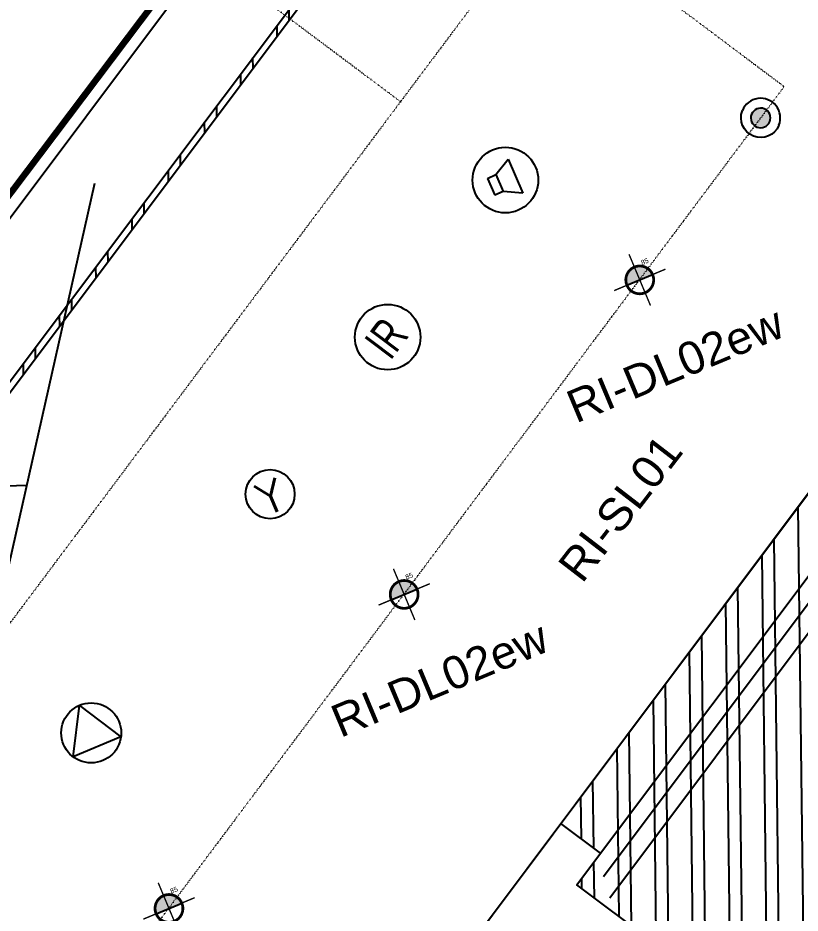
# Model space of a CAD drawing. Header units: millimetres. Extents: x 712803 to 922331, y -1382701 to -1225629.
# Drawn here: x 804071 to 806461, y -1360548 to -1357811 of the extents above; entities that cross this region are included whole.
import ezdxf
from ezdxf.enums import TextEntityAlignment as Align

# ---------------------------------------------------------------- set-up
doc = ezdxf.new("R2010")
doc.units = ezdxf.units.MM
doc.header["$LTSCALE"] = 10
doc.header["$MEASUREMENT"] = 0
doc.linetypes.add('ACAD_ISO07W100', pattern=[3, 0, -3])
doc.linetypes.add('CENTER', pattern=[50.8, 31.75, -6.35, 6.35, -6.35])
for name, color, linetype in [('I —平顶—音响设备', 144, 'Continuous'), ('I—平顶-投影仪、监控', 62, 'Continuous'), ('I—平顶—喷淋', 21, 'Continuous'), ('I—平顶—填充01(线状)', 8, 'Continuous'), ('I—平顶—消防设施', 10, 'Continuous'), ('I—平顶—灯具', 62, 'Continuous'), ('I—平顶—烟感', 144, 'Continuous'), ('I—平顶—设备定位尺寸标注', 232, 'Continuous'), ('I—平顶—造型', 122, 'Continuous'), ('TSC_lighting', 52, 'Continuous')]:
    doc.layers.add(name, color=color, linetype=linetype)
doc.styles.add('_TEL_DIM', font='SIMPLEX', dxfattribs={"width": 0.8, "height": 3.5, "bigfont": 'HZTXT'})
doc.styles.add('ARIAL', font='arial.ttf')
doc.styles.add('hz', font='Microsoft YaHei.ttf', dxfattribs={"width": 0.8, "height": 5})
doc.styles.get("Standard").update_dxf_attribs({"font": 'arial.ttf'})
doc.styles.add('平顶图图例(客房区A2）$0$HZDX', font='ROMANS.shx', dxfattribs={"width": 0.8, "bigfont": 'hztxt.shx'})
doc.styles.add('幼圆', font='SIMYOU.TTF', dxfattribs={"width": 0.7})
doc.dimstyles.new('\\M+19557\\M+18F80', dxfattribs={"dimtxt": 2.5, "dimasz": 0.8, "dimexe": 0, "dimexo": 0, "dimgap": 1, "dimtad": 1, "dimdec": 0, "dimzin": 0, "dimdsep": 46, "dimtxsty": 'Standard', "dimblk": 'DOT', "dimcen": 1, "dimaunit": 1, "dimadec": 3, "dimazin": 0, "dimtfac": 1, "dimtdec": 0, "dimtmove": 2, "dimatfit": 3, "dimfxl": 0, "dimtolj": 1, "dimtzin": 0, "dimarcsym": 0})

# ---------------------------------------------------------------- blocks, each defined once
blk = doc.blocks.new('吸顶红外探测器')
blk.add_circle((15.4, 199.4), 100)
at = {"style": '幼圆', "width": 0.7}
blk.add_text('IR', height=105, dxfattribs=at).set_placement((-38.6, 148.5))
blk = doc.blocks.new('背景音乐广播')
at = {"extrusion": (-0.142132, 0.122044, 0.982295)}
for p, q in [((-20.2, 26.4, -6.2), (32.7, 55.9, -2.2)), ((32.7, 55.9, -2.2), (33.6, -57.8, 12)), ((-47.9, 25.7, -10.1), (-20.2, 26.4, -6.2)), ((-47.9, 25.7, -10.1), (-47.4, -29.8, -3.2)), ((-20.2, 26.4, -6.2), (-19.7, -29.1, 0.8)), ((-19.7, -29.1, 0.8), (-47.4, -29.8, -3.2)), ((33.6, -57.8, 12), (-19.7, -29.1, 0.8))]:
    blk.add_line(p, q, dxfattribs=at)
blk.add_circle((0, 0), 100.3)
at = {"color": 7, "extrusion": (-0.142132, 0.122044, 0.982295), "style": '_TEL_DIM', "flags": 1}
blk.add_attdef('A', text='', height=0.004, rotation=131.612, dxfattribs=at).set_placement((0, 0), align=Align.MIDDLE_CENTER)
blk = doc.blocks.new('吸顶扬声器')
for p, q in [((-58, -33.5), (0, 67)), ((0, 67), (58, -33.5)), ((58, -33.5), (-58, -33.5))]:
    blk.add_line(p, q)
blk.add_circle((0, 0), 67.2)
blk = doc.blocks.new('平顶图图例(客房区A2）$0$烟感')
at = {"layer": 'I—平顶—烟感', "linetype": 'Continuous'}
blk.add_circle((0, 0), 2.16, dxfattribs=at)
at = {"layer": 'I—平顶—烟感', "linetype": 'Continuous', "style": '平顶图图例(客房区A2）$0$HZDX'}
blk.add_text('Y', height=2.858, dxfattribs=at).set_placement((-1.143, -1.685))
blk = doc.blocks.new('上下喷1111')
h = blk.add_hatch(color=256)
h.dxf.hatch_style = 1
edge = h.paths.add_edge_path()
edge.add_arc((0, 0), 0.5, 0, 180)
edge.add_arc((0, 0), 0.5, 180, 360)
at = {"elevation": 0}
for points in [[(-1, 0, -1), (1, 0, 0.084041)], [(-1, 0, 1), (1, 0, -0.084041)]]:
    blk.add_lwpolyline(points, format="xyb", dxfattribs=at)
blk.add_lwpolyline([(0.5, 0, 1), (-0.5, 0, 1)], format="xyb", close=True, dxfattribs=at)
blk = doc.blocks.new('*D58')
at = {"layer": 'Defpoints', "color": 0, "transparency": 16777216}
for p in [(42.5, 35.7), (42.5, 0), (-42.5, 0)]:
    blk.add_point(p, dxfattribs=at)
at = {"color": 0, "transparency": 16777216, "insert": (35.7, 45.8), "char_height": 15, "attachment_point": 5}
blk.add_mtext('\\A1;85', dxfattribs=at)
blk = doc.blocks.new('_Dot')
at = {"color": 0, "linetype": 'ByBlock', "lineweight": -2}
blk.add_line((-0.5, 0), (-1, 0), dxfattribs=at)
at = {"color": 0, "linetype": 'ByBlock', "const_width": 0.5}
blk.add_lwpolyline([(-0.25, 0, 1), (0.25, 0, 1)], format="xyb", close=True, dxfattribs=at)
blk = doc.blocks.new('SH9-室内半球1080P')
for p, q in [((93.3, 212.9), (345.4, 212.9)), ((93.3, 146.5), (93.3, 212.9)), ((345.4, 169.8), (345.4, 212.9)), ((103.2, 146.5), (93.3, 146.5)), ((315.5, 149.9), (375.2, 149.9)), ((315.5, 136.6), (375.2, 136.6))]:
    blk.add_line(p, q)
for points in [[(103.2, 202.9), (315.5, 202.9), (315.5, 90.1), (103.2, 90.1)], [(315.5, 169.8), (375.2, 169.8), (375.2, 123.3), (315.5, 123.3)]]:
    blk.add_lwpolyline(points, close=True)
at = {"const_width": 5.69}
for points in [[(160.1, 169.3, -1), (165.8, 169.3, -1)], [(137.3, 123.8, -1), (143, 123.8, -1)], [(188.5, 123.8, 1), (182.8, 123.8, 1)]]:
    blk.add_lwpolyline(points, format="xyb", close=True, dxfattribs=at)
for centre in [(162.9, 169.3), (140.2, 123.8), (185.7, 123.8)]:
    blk.add_arc(centre, 5.69, 0, 180)
blk.add_ellipse((234.3, 146.5), major_axis=(-188.9, 0), ratio=0.414634)
at = {"layer": 'Defpoints', "linetype": 'ByBlock'}
for p, q in [((196.6, 146.8), (2611.4, 793.8)), ((1696.6, -255.2), (1696.6, 548.7)), ((196.6, 146.8), (2696.6, 146.8)), ((196.6, 146.8), (2611.4, -500.3))]:
    blk.add_line(p, q, dxfattribs=at)
at = {"style": 'hz', "width": 0.8}
blk.add_text('C', height=79.2, dxfattribs=at).set_placement((259.2, 146.3), align=Align.MIDDLE)
blk = doc.blocks.new('*U57')
at = {"const_width": 4.25}
for points in [[(0, -85), (0, 85)], [(-85, 0), (85, 0)]]:
    blk.add_lwpolyline(points, dxfattribs=at)
at = {"const_width": 8.5}
blk.add_lwpolyline([(42.5, 0, 0.414214), (0, 42.5, 0.414214), (-42.5, 0, 0.414214), (0, -42.5, 0.414214)], format="xyb", close=True, dxfattribs=at)
dim = blk.add_linear_dim(base=(42.5, 35.7), p1=(-42.5, 0), p2=(42.5, 0), dimstyle='\\M+19557\\M+18F80', override={"dimtxt": 15, "dimgap": 5, "dimse1": 1, "dimse2": 1, "dimsd1": 1, "dimsd2": 1})
dim.commit()
dim.dimension.update_dxf_attribs({"geometry": '*D58', "text_midpoint": (35.7, 45.8), "dimtype": 160})
blk = doc.blocks.new('RI-DL02ew')
h = blk.add_hatch(color=256)
h.dxf.hatch_style = 1
h.paths.add_polyline_path([(42.5, 0, 1), (-42.5, 0)])
blk.add_line((-42.5, 0), (42.5, 0))
blk.add_arc((0, 0), 42.5, 0, 180)
blk.add_blockref('*U57', (0, 0))
at = {"style": 'ARIAL'}
blk.add_text('RI-DL02ew', height=100, dxfattribs=at).set_placement((0, -280.2), align=Align.MIDDLE_CENTER)
blk.add_text('RI-DL02ew', height=100, dxfattribs=at).set_placement((0, -280.2), align=Align.MIDDLE_CENTER)

msp = doc.modelspace()

# ---------------------------------------------------------------- hatches: boundary and pattern name
at = {"layer": 'I—平顶—填充01(线状)'}
h = msp.add_hatch(dxfattribs=at)
h.set_pattern_fill('ANSI32', color=256, scale=300, angle=23)
h.set_pattern_definition([(90.6875, (798052.36, -1352875.16), (-112.4919, -1.3499), []), (90.6875, (798089.4, -1352837.21), (-112.4919, -1.3499), [])])
h.paths.add_polyline_path([(805864.4, -1356532.1), (805848.4, -1356520.1), (802487.7, -1361000.4), (802503.7, -1361012.4)])
h = msp.add_hatch(dxfattribs=at)
h.set_pattern_fill('ANSI32', color=256, scale=300, angle=23)
h.set_pattern_definition([(90.6875, (798052.36, -1352875.16), (-112.4919, -1.3499), []), (90.6875, (798089.4, -1352837.21), (-112.4919, -1.3499), [])])
h.paths.add_polyline_path([(807329.6, -1361473.3), (807209.5, -1361383.4), (807137.3, -1361479.6), (805778.5, -1360461.3), (805850.9, -1360364.8), (805729.8, -1360274.1), (807498.3, -1357912.9), (807619.1, -1358003.4), (807691.2, -1357907.1), (809051.3, -1358926.3), (808979, -1359022.8), (809098.7, -1359112.4)])

# ---------------------------------------------------------------- linework, layer by layer
at = {"layer": 'I—平顶—设备定位尺寸标注', "color": 8, "linetype": 'ACAD_ISO07W100', "ltscale": 0.02}
msp.add_line((805239.7, -1358066.8), (804228.2, -1357309.3, 0), dxfattribs=at)
for points in [[(802925.8, -1343510.4), (805782.1, -1350342.8), (804927.9, -1356908.3), (806412, -1358020.5), (804164, -1361023.4), (792628.5, -1352388), (791416.4, -1349488.7)], [(802095.4, -1343857.6), (804856.4, -1350467.2), (804048.8, -1356675.2), (805479.6, -1357746.5), (803974.3, -1359757.2), (793364.1, -1351814.4), (792258.3, -1349169.2)]]:
    msp.add_lwpolyline(points, dxfattribs=at)
at = {"layer": 'I—平顶—造型'}
for p, q in [((805848.4, -1356520.1), (802487.8, -1361000.2, 0.1)), ((805864.4, -1356532.1), (802503.8, -1361012.2, 0.1)), ((805195.1, -1356891.1), (802599.9, -1360350.8)), ((805850.9, -1360364.8, 0), (807680.4, -1357921.7, 0)), ((805860.2, -1360435.6), (807689.7, -1357992.6)), ((807748.7, -1358005.5), (805879.4, -1360501.8)), ((807228.2, -1358272, 0.1), (804231.1, -1362275.7, 0.1))]:
    msp.add_line(p, q, dxfattribs=at)
at = {"layer": 'I—平顶—造型', "elevation": 0}
msp.add_lwpolyline([(807329.6, -1361473.3), (807209.5, -1361383.4), (807137.3, -1361479.6), (805778.5, -1360461.3), (805850.9, -1360364.8), (805729.8, -1360274.1), (807498.3, -1357912.9), (807619.1, -1358003.4), (807691.2, -1357907.1), (809051.3, -1358926.3), (808979, -1359022.8), (809098.7, -1359112.4)], close=True, dxfattribs=at)
at = {"layer": 'I—平顶—造型'}
msp.add_lwpolyline([(804396.5, -1362055.2), (807393, -1358052.4)], dxfattribs=at)
at = {"layer": 'TSC_lighting', "linetype": 'CENTER', "ltscale": 0.01, "const_width": 20}
msp.add_lwpolyline([(803113.9, -1343399.3), (806004.5, -1350312.8), (805155.9, -1356877.1), (802599.8, -1360267.6), (792554.2, -1352749.5), (791224.3, -1349569)], dxfattribs=at)

# ---------------------------------------------------------------- block references
at = {"layer": 'I —平顶—音响设备', "color": 7, "rotation": 22.66674362676886}
msp.add_blockref('背景音乐广播', (805560, -1358306.5, 0), dxfattribs=at)
at = {"layer": 'I—平顶-投影仪、监控'}
for name, p, rotation in [('SH9-室内半球1080P', (803911.1, -1360945.6, 0), 92.3110772264625), ('吸顶红外探测器', (805350.5, -1358918.9, 0), 53.01001956590208)]:
    msp.add_blockref(name, p, dxfattribs=dict(at, rotation=rotation))
at = {"layer": 'I—平顶—喷淋', "extrusion": (7.41388e-10, -1.4776e-08, 1), "xscale": 60.00000000000065, "yscale": 60.00000000000065, "zscale": 60.00000000000065, "rotation": 158.1416134251435}
msp.add_blockref('上下喷1111', (806340.1, -1358116.5, 0), dxfattribs=at)
at = {"layer": 'I—平顶—消防设施', "xscale": 1.363988377475934, "yscale": 1.363988377475934, "zscale": 1.363988377475934, "rotation": 22.71211184745571}
msp.add_blockref('吸顶扬声器', (804294.5, -1359996.9, 0), dxfattribs=at)
at = {"layer": 'I—平顶—灯具', "rotation": 22.68915099830538}
for p in [(805970.7, -1358611.7, 0), (805250.8, -1359573.4, 0), (804532.1, -1360533.5, 0)]:
    msp.add_blockref('RI-DL02ew', p, dxfattribs=at)
at = {"layer": 'I—平顶—烟感', "xscale": 34.72222223022212, "yscale": 34.72222223022212, "zscale": 34.72222223022212, "rotation": 22.68915360271005}
msp.add_blockref('平顶图图例(客房区A2）$0$烟感', (804841.1, -1359266.8, 0), dxfattribs=at)

# ---------------------------------------------------------------- texts
at = {"layer": 'I—平顶—灯具', "linetype": 'CENTER', "ltscale": 0.01, "style": 'ARIAL'}
msp.add_text('RI-SL01', height=100, rotation=52.3707, dxfattribs=at).set_placement((805911.2, -1359309.5, 0), align=Align.MIDDLE_CENTER)

doc.saveas('drawing.dxf')
